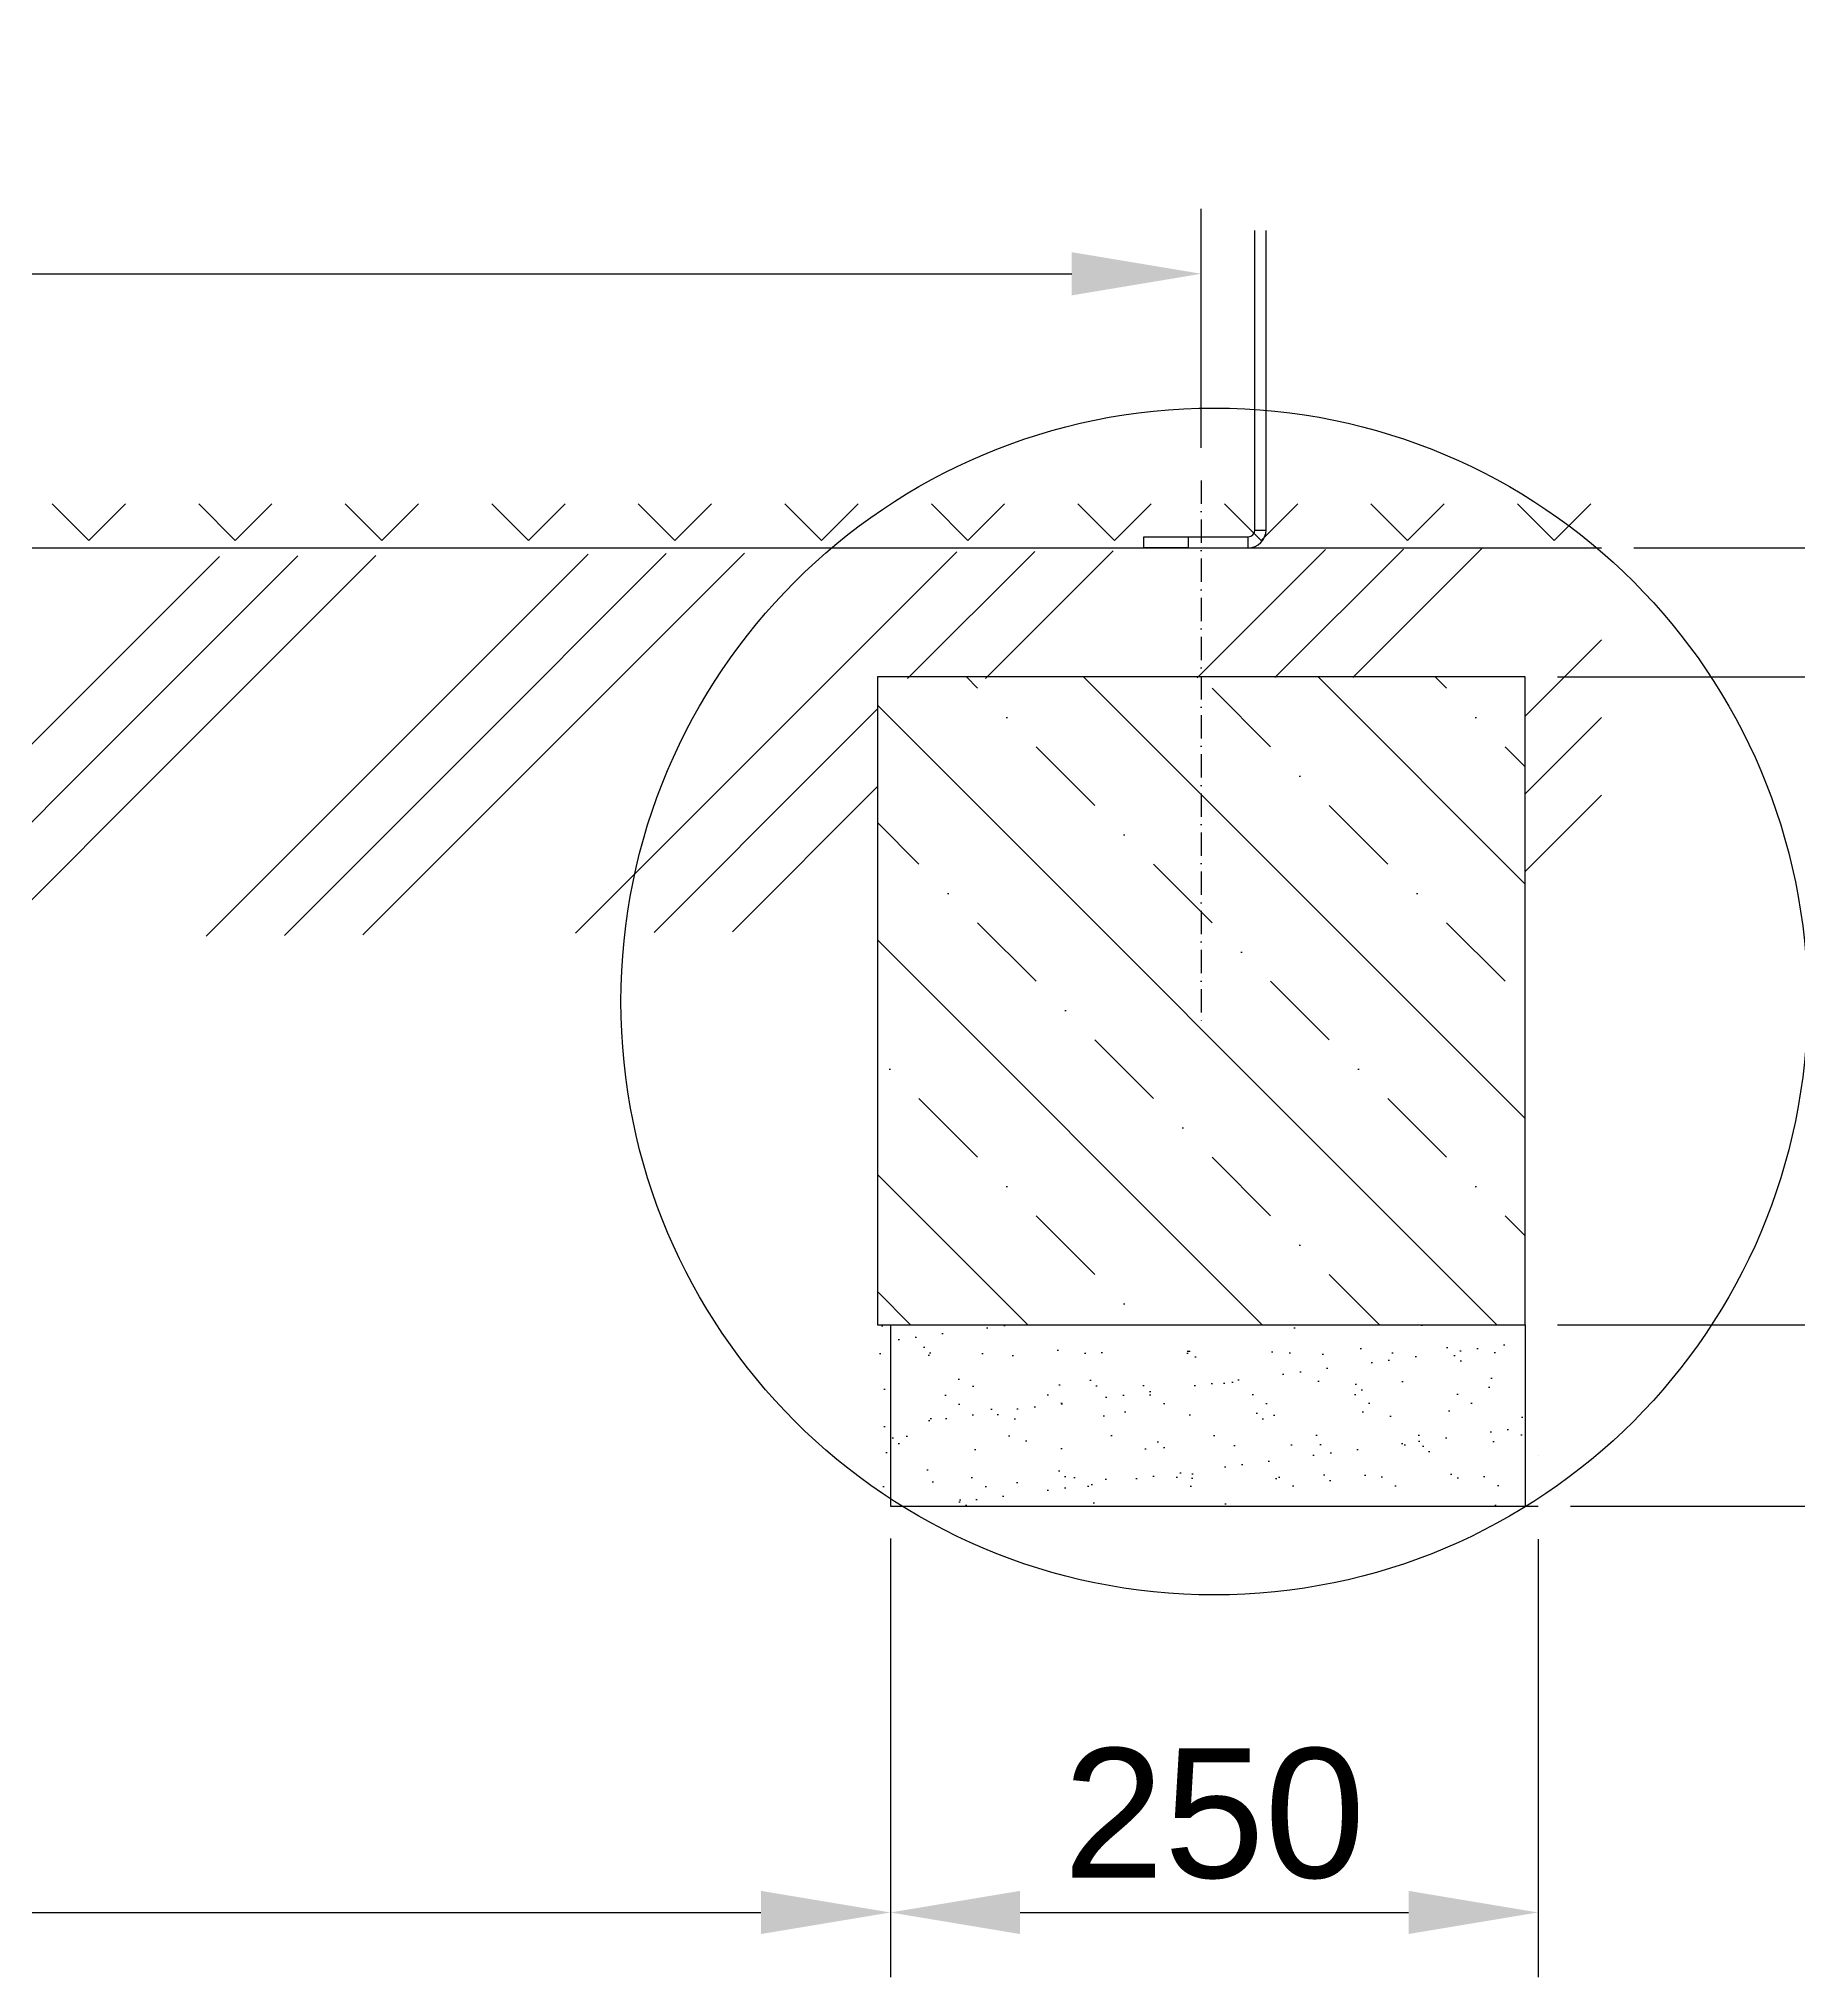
# Model space of a CAD drawing. Header units: millimetres. Extents: x -20 to 5721, y -20 to 4144.
# Drawn here: x 2845 to 3525, y 1939 to 2687 of the extents above; entities that cross this region are included whole.
import ezdxf

# ---------------------------------------------------------------- set-up
doc = ezdxf.new("R2010")
doc.units = ezdxf.units.MM
doc.linetypes.add('DashDot', pattern=[15, 9, -3, 0, -3])
doc.layers.add('SRAFY', color=30, linetype='Continuous')
doc.styles.get("Standard").update_dxf_attribs({"font": 'arial.ttf'})
doc.dimstyles.new('ISO-25', dxfattribs={"dimtxt": 2.5, "dimasz": 2.5, "dimexe": 1.25, "dimexo": 0.625, "dimtad": 1, "dimtxsty": 'Standard', "dimcen": 2.5, "dimadec": 0, "dimazin": 0, "dimtfac": 1, "dimtmove": 0, "dimatfit": 3, "dimfxl": 1, "dimarcsym": 0})

# ---------------------------------------------------------------- blocks, each defined once
blk = doc.blocks.new('*D42')
at = {"color": 0, "lineweight": -2, "transparency": 16777216}
for p, q in [((1544.24, 2529.44), (1544.24, 2621.67)), ((3294.24, 2529.44), (3294.24, 2621.67)), ((1594.24, 2596.67), (3244.24, 2596.67))]:
    blk.add_line(p, q, dxfattribs=at)
at = {"color": 0, "transparency": 16777216}
for points in [[(1594.24, 2605), (1594.24, 2588.34), (1544.24, 2596.67)], [(3244.24, 2605), (3244.24, 2588.34), (3294.24, 2596.67)]]:
    blk.add_solid(points, dxfattribs=at)
at = {"layer": 'DEFPOINTS', "color": 0, "transparency": 16777216}
for p in [(3294.24, 2596.67), (1544.24, 2516.94), (3294.24, 2516.94)]:
    blk.add_point(p, dxfattribs=at)
at = {"color": 0, "transparency": 16777216, "insert": (2419.24, 2634.7), "char_height": 50, "attachment_point": 5}
blk.add_mtext('2022', dxfattribs=at)
blk = doc.blocks.new('*D43')
at = {"color": 0, "lineweight": -2, "transparency": 16777216}
for p, q in [((3436.77, 2441.08), (3655.22, 2441.08)), ((3630.22, 2391.08), (3630.22, 2241.09)), ((3431.75, 2191.09), (3655.22, 2191.09))]:
    blk.add_line(p, q, dxfattribs=at)
at = {"color": 0, "transparency": 16777216}
for points in [[(3621.89, 2391.08), (3638.56, 2391.08), (3630.22, 2441.08)], [(3621.89, 2241.09), (3638.56, 2241.09), (3630.22, 2191.09)]]:
    blk.add_solid(points, dxfattribs=at)
at = {"layer": 'DEFPOINTS', "color": 0, "transparency": 16777216}
for p in [(3424.27, 2441.08), (3419.25, 2191.09), (3630.22, 2191.09)]:
    blk.add_point(p, dxfattribs=at)
at = {"color": 0, "transparency": 16777216, "insert": (3592.19, 2316.08), "char_height": 50, "attachment_point": 5, "rotation": 90}
blk.add_mtext('250', dxfattribs=at)
blk = doc.blocks.new('*D44')
at = {"color": 0, "lineweight": -2, "transparency": 16777216}
for p, q in [((3630.22, 2241.09), (3630.22, 2291.09)), ((3750.56, 2192.19), (3750.56, 2288.23)), ((3630.22, 2156.09), (3750.56, 2192.19)), ((3431.75, 2191.09), (3655.22, 2191.09)), ((3630.22, 2191.09), (3630.22, 2121.09)), ((3630.22, 2191.09), (3630.22, 2121.09)), ((3436.75, 2121.09), (3655.22, 2121.09)), ((3630.22, 2071.09), (3630.22, 2021.09))]:
    blk.add_line(p, q, dxfattribs=at)
at = {"color": 0, "transparency": 16777216}
for points in [[(3621.89, 2241.09), (3638.56, 2241.09), (3630.22, 2191.09)], [(3621.89, 2071.09), (3638.56, 2071.09), (3630.22, 2121.09)]]:
    blk.add_solid(points, dxfattribs=at)
at = {"layer": 'DEFPOINTS', "color": 0, "transparency": 16777216}
for p in [(3419.25, 2191.09), (3424.25, 2121.09), (3630.22, 2121.09)]:
    blk.add_point(p, dxfattribs=at)
at = {"color": 0, "transparency": 16777216, "insert": (3712.53, 2240.21), "char_height": 50, "attachment_point": 5, "rotation": 90}
blk.add_mtext('70', dxfattribs=at)
blk = doc.blocks.new('*D47')
at = {"color": 0, "lineweight": -2, "transparency": 16777216}
for p, q in [((3424.25, 2108.3), (3424.25, 1939.28)), ((3174.27, 2058.06), (3174.27, 1939.28)), ((3224.27, 1964.28), (3374.25, 1964.28))]:
    blk.add_line(p, q, dxfattribs=at)
at = {"color": 0, "transparency": 16777216}
for points in [[(3224.27, 1972.61), (3224.27, 1955.95), (3174.27, 1964.28)], [(3374.25, 1972.61), (3374.25, 1955.95), (3424.25, 1964.28)]]:
    blk.add_solid(points, dxfattribs=at)
at = {"layer": 'DEFPOINTS', "color": 0, "transparency": 16777216}
for p in [(3424.25, 2120.8), (3174.27, 2070.56), (3424.25, 1964.28)]:
    blk.add_point(p, dxfattribs=at)
at = {"color": 0, "transparency": 16777216, "insert": (3299.26, 2002.31), "char_height": 50, "attachment_point": 5}
blk.add_mtext('250', dxfattribs=at)
blk = doc.blocks.new('*D38')
at = {"color": 0, "lineweight": -2, "transparency": 16777216}
for p, q in [((3630.22, 2540.91), (3630.22, 2687.36)), ((3461.22, 2490.91), (3655.22, 2490.91)), ((3630.22, 2441.08), (3630.22, 2490.91)), ((3431.77, 2441.08), (3655.22, 2441.08)), ((3630.22, 2391.08), (3630.22, 2341.08))]:
    blk.add_line(p, q, dxfattribs=at)
at = {"color": 0, "transparency": 16777216}
for points in [[(3621.89, 2540.91), (3638.56, 2540.91), (3630.22, 2490.91)], [(3621.89, 2391.08), (3638.56, 2391.08), (3630.22, 2441.08)]]:
    blk.add_solid(points, dxfattribs=at)
at = {"layer": 'DEFPOINTS', "color": 0, "transparency": 16777216}
for p in [(3448.72, 2490.91), (3630.22, 2490.91), (3419.27, 2441.08)]:
    blk.add_point(p, dxfattribs=at)
at = {"color": 0, "transparency": 16777216, "insert": (3592.19, 2639.14), "char_height": 50, "attachment_point": 5, "rotation": 90}
blk.add_mtext('50', dxfattribs=at)
blk = doc.blocks.new('*D40')
at = {"color": 0, "lineweight": -2, "transparency": 16777216}
for p, q in [((3174.27, 2108.59), (3174.27, 1939.28)), ((1674.26, 2058.08), (1674.26, 1939.28)), ((1724.26, 1964.28), (3124.27, 1964.28))]:
    blk.add_line(p, q, dxfattribs=at)
at = {"color": 0, "transparency": 16777216}
for points in [[(1724.26, 1972.61), (1724.26, 1955.95), (1674.26, 1964.28)], [(3124.27, 1972.61), (3124.27, 1955.95), (3174.27, 1964.28)]]:
    blk.add_solid(points, dxfattribs=at)
at = {"layer": 'DEFPOINTS', "color": 0, "transparency": 16777216}
for p in [(3174.27, 2121.09), (1674.26, 2070.58), (3174.27, 1964.28)]:
    blk.add_point(p, dxfattribs=at)
at = {"color": 0, "transparency": 16777216, "insert": (2424.27, 2001.88), "char_height": 50, "attachment_point": 5}
blk.add_mtext('1772', dxfattribs=at)

msp = doc.modelspace()

# ---------------------------------------------------------------- hatches: boundary and pattern name
at = {"layer": 'SRAFY'}
h = msp.add_hatch(dxfattribs=at)
h.set_pattern_fill('TERACO', color=256, scale=20)
h.set_pattern_definition([(45, (-4941.714, -2823.747), (-28.28427, 28.28427), [20, -20]), (135, (-4885.145, -2823.747), (-28.28427, -28.28427), [20, -20])])
h.paths.add_polyline_path([(2518.732, 2490.911), (2518.732, 2513.939), (3448.732, 2513.939), (3448.732, 2490.921)])
h = msp.add_hatch(dxfattribs=at)
h.set_pattern_fill('GOST_GROUND', color=256, scale=10)
h.set_pattern_definition([(45, (-4941.71, -2823.75), (141.4214, -9e-15), [200]), (45, (-4911.71, -2823.75), (141.4214, -9e-15), [200]), (45, (-4881.71, -2823.75), (141.4214, -9e-15), [200])])
h.paths.add_polyline_path([(3169.242, 2343.245), (2448.731, 2337.078), (2448.733, 2484.744), (3448.732, 2490.901), (3448.732, 2343.498), (3419.274, 2343.498), (3419.274, 2441.077), (3169.238, 2440.391)])
h = msp.add_hatch(dxfattribs=at)
h.set_pattern_fill('BETON-PROSTY', color=256, scale=0.8, angle=90)
h.set_pattern_definition([(135, (-5548.964, -2337.67), (-45.25483, -45.25483), []), (135, (-5548.964, -2292.42), (-67.88225, -22.6274), [32, -16, 0, -16])])
h.paths.add_polyline_path([(3419.237, 2441.077), (3169.247, 2441.077), (3169.259, 2191.091), (3419.269, 2191.081)])
h = msp.add_hatch(dxfattribs=at)
h.set_pattern_fill('AR-SAND', color=256, scale=0.5)
h.set_pattern_definition([(37.5, (-4953.301, -2337.674), (-0.800016, 24.47066), [0, -19.304, 0, -21.59, 0, -20.6375]), (7.5, (-4953.3, -2337.674), (22.47616, 35.84126), [0, -10.414, 0, -17.399, 0, -6.6675]), (327.5, (-4968.922, -2337.674), (39.54962, 0.07186), [0, -6.35, 0, -22.86, 0, -29.845]), (317.5, (-4968.922, -2337.674), (38.17782, 11.14647), [0, -3.175, 0, -14.986, 0, -17.145])])
h.paths.add_polyline_path([(3169.254, 2191.086), (3419.264, 2191.113), (3419.264, 2121.086), (3169.274, 2121.077)])

# ---------------------------------------------------------------- linework, layer by layer
for p, q in [((3314.957, 2548.93), (3314.957, 2613.436)), ((3319.243, 2548.93), (3319.243, 2613.436)), ((3314.957, 2497.769), (3314.957, 2548.93)), ((3319.243, 2497.769), (3319.243, 2548.93)), ((3272.1, 2490.911), (3272.1, 2495.197)), ((3272.1, 2495.197), (3289.243, 2495.197)), ((3289.243, 2495.197), (3289.243, 2490.911)), ((3289.243, 2495.197), (3312.385, 2495.197)), ((3312.385, 2490.911), (3312.385, 2495.197)), ((3314.957, 2497.769), (3319.243, 2497.769)), ((2318.732, 2490.911), (3448.732, 2490.901)), ((3289.243, 2490.911), (3272.1, 2490.911)), ((3289.243, 2490.911), (3312.385, 2490.911))]:
    msp.add_line(p, q)
at = {"linetype": 'DashDot', "lineweight": 30}
msp.add_line((3294.237, 2516.937), (3294.237, 2306.274), dxfattribs=at)
msp.add_lwpolyline([(3169.254, 2191.088), (3419.274, 2191.086), (3419.274, 2441.077), (3169.237, 2441.077)], close=True)
msp.add_circle((3299.237, 2315.847), 229.011)
at = {"color": 7, "linetype": 'Continuous'}
for centre in [(3448.732, 2490.911), (3448.732, 2490.911), (3174.264, 2140.574), (3174.264, 2140.574), (3424.264, 2140.574), (3424.264, 2140.574)]:
    msp.add_circle(centre, 0.01, dxfattribs=at)
for radius in [6.857, 2.571]:
    msp.add_arc((3312.385, 2497.769), radius, 270, 0)
at = {"layer": 'SRAFY'}
for p, q in [((3174.274, 2191.086), (3174.274, 2121.087)), ((3419.254, 2191.086), (3419.254, 2121.086)), ((3174.274, 2121.087), (3424.254, 2121.086))]:
    msp.add_line(p, q, dxfattribs=at)

# ---------------------------------------------------------------- dimensions: what is measured, and where the dimension line sits
dim = msp.add_linear_dim(base=(3630.223, 2490.911), p1=(3419.274, 2441.077), p2=(3448.722, 2490.911), angle=90, text='50', dimstyle='ISO-25')
dim.commit()
dim.dimension.update_dxf_attribs({"geometry": '*D38', "text_midpoint": (3592.195, 2639.138)})
for base, p1, p2, text, override, picture, middle in [((3294.237, 2596.672), (1544.237, 2516.937), (3294.237, 2516.937), '2022', {"dimscale": 0}, '*D42', (2419.237, 2634.7)), ((3174.274, 1964.28), (1674.263, 2070.58), (3174.274, 2121.087), '1772', {"dimscale": 0}, '*D40', (2424.268, 2001.882)), ((3424.254, 1964.28), (3174.274, 2070.565), (3424.254, 2120.804), '250', {"dimscale": 0, "dimtix": 0, "dimtofl": 1, "dimtmove": 0, "dimatfit": 3}, '*D47', (3299.264, 2002.308))]:
    dim = msp.add_linear_dim(base=base, p1=p1, p2=p2, text=text, dimstyle='ISO-25', override=override)
    dim.commit()
    dim.dimension.update_dxf_attribs({"geometry": picture, "text_midpoint": middle})
dim = msp.add_linear_dim(base=(3630.223, 2191.086), p1=(3424.274, 2441.077), p2=(3419.254, 2191.086), angle=90, text='250', dimstyle='ISO-25', override={"dimscale": 0})
dim.commit()
dim.dimension.update_dxf_attribs({"geometry": '*D43', "text_midpoint": (3592.195, 2316.082)})
dim = msp.add_linear_dim(base=(3630.223, 2121.086), p1=(3419.254, 2191.086), p2=(3424.254, 2121.086), angle=90, dimstyle='ISO-25', override={"dimscale": 0, "dimtmove": 1})
dim.commit()
dim.dimension.update_dxf_attribs({"geometry": '*D44', "text_midpoint": (3712.531, 2204.687)})

doc.saveas('drawing.dxf')
